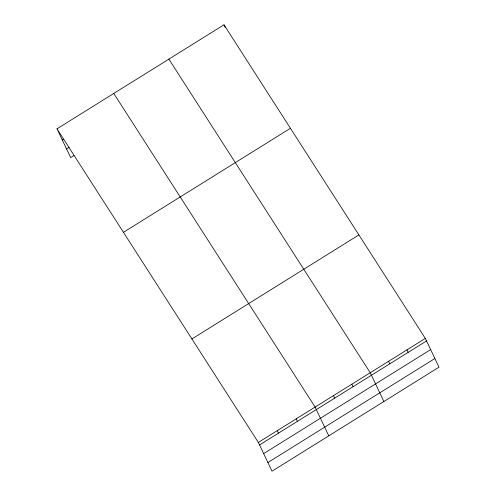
<?xml version="1.0" encoding="UTF-8"?>
<svg xmlns="http://www.w3.org/2000/svg" width="496" height="496" viewBox="0 0 496 496"><rect width="100%" height="100%" fill="white"/><g stroke="black" fill="none" stroke-linecap="round" stroke-linejoin="round"><path stroke-width="0.74" d="M56.997 128.824L223.994 24.8L425.339 338.408L439.003 367.176L272.006 471.2L258.348 442.432L56.997 128.824L70.661 157.592L73.923 155.558M62.31 140.008L63.612 139.196M66.545 148.93L69.155 147.306M123.442 232.314L290.439 128.29M191.902 338.942L358.893 234.918M258.348 442.432L425.339 338.408M259.551 444.955L426.541 340.932M263.661 453.617L430.652 349.593M267.896 462.539L434.887 358.515M168.882 59.129L370.233 372.738L383.892 401.506M113.776 93.453L315.127 407.067L328.786 435.835M406.974 349.854L408.171 352.377M388.604 361.293L389.8 363.816M223.994 24.8L225.19 27.323M351.862 384.177L353.065 386.706M333.498 395.622L334.695 398.145M296.199 418.853L297.402 421.377M277.276 430.646L278.473 433.169"/></g></svg>
